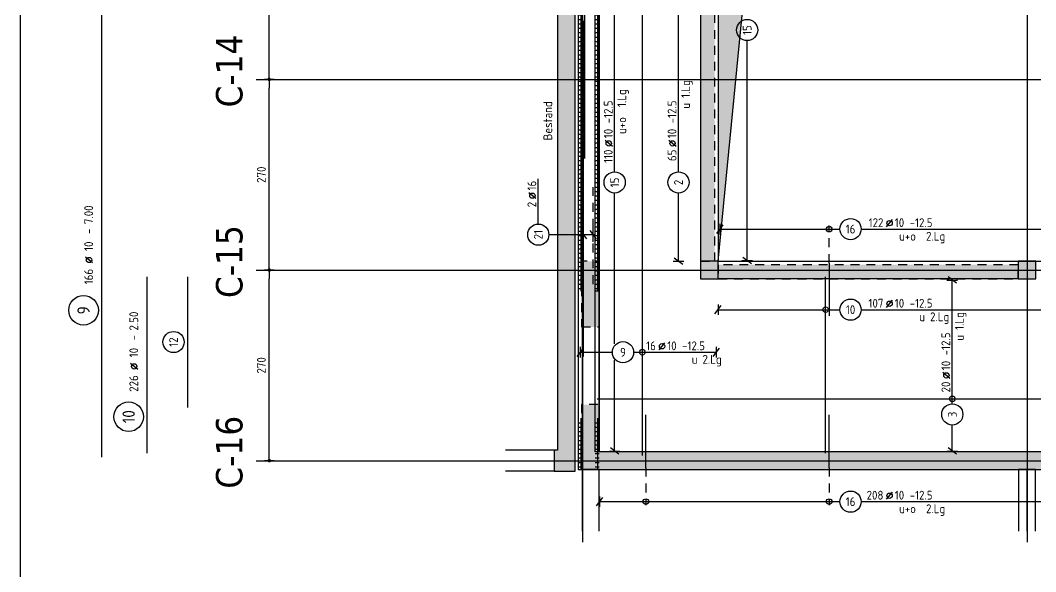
# Model space of a CAD drawing. Extents: x -3 to 123, y 0 to 106.
# Drawn here: x 15.63 to 30.01, y 42.26 to 50.07 of the extents above; entities that cross this region are included whole.
import ezdxf
from ezdxf.enums import TextEntityAlignment as Align

# ---------------------------------------------------------------- set-up
doc = ezdxf.new("R2010")
doc.units = 0
doc.header["$LTSCALE"] = 0.5
doc.header["$MEASUREMENT"] = 0
doc.header["$PDMODE"] = 2
for name, pattern in [('AUSGEZOGEN', [1000.01, 1000, 0.01]), ('HIDDEN', [0.375, 0.25, -0.125]), ('VERDECKT', [0.375, 0.25, -0.125])]:
    doc.linetypes.add(name, pattern=pattern)
doc.layers.get('0').update_dxf_attribs({"linetype": 'CONTINUOUS'})
doc.layers.get('Defpoints').update_dxf_attribs({"linetype": 'CONTINUOUS'})
for name, color, linetype in [('0_H05', 11, 'CONTINUOUS'), ('0_H10', 13, 'CONTINUOUS'), ('ACHSEN', 7, 'CONTINUOUS'), ('BESTAND', 7, 'CONTINUOUS'), ('BETON', 7, 'CONTINUOUS'), ('Brüstung', 7, 'CONTINUOUS'), ('Decke', 7, 'CONTINUOUS'), ('Decke Lignatur', 21, 'CONTINUOUS'), ('DRUEBER', 7, 'CONTINUOUS'), ('Fertigteil', 7, 'CONTINUOUS'), ('HOLZ-ANS', 21, 'CONTINUOUS'), ('MASSE', 7, 'CONTINUOUS'), ('RND', 7, 'CONTINUOUS'), ('SCHATTEN', 253, 'CONTINUOUS'), ('UZ', 7, 'CONTINUOUS')]:
    doc.layers.add(name, color=color, linetype=linetype)
doc.layers.add('ANSICHTSFENSTER', color=7, linetype='CONTINUOUS', plot=False)
doc.styles.add('HELV', font='tahoma.ttf')
doc.styles.add('TXT', font='isocp.shx')
doc.dimstyles.new('DOT_I', dxfattribs={"dimscale": 0.5, "dimtxt": 0.25, "dimasz": 0.25, "dimexe": 0.1, "dimexo": 0.3, "dimgap": 0.1, "dimtad": 1, "dimdec": 3, "dimzin": 3, "dimtxsty": 'TXT', "dimblk": 'DOT', "dimblk1": 'DOT', "dimblk2": 'DOT', "dimsah": 1, "dimcen": 0.1, "dimse1": 1, "dimse2": 1, "dimazin": 0, "dimtfac": 1, "dimtdec": 4, "dimtix": 1, "dimtmove": 2, "dimatfit": 3, "dimldrblk": 'DOT', "dimfxl": 0.7, "dimfxlon": 1, "dimtvp": 1, "dimtolj": 1, "dimtzin": 0, "dimarcsym": 0})

# ---------------------------------------------------------------- blocks, each defined once
blk = doc.blocks.new('Bestand 1.OG')
at = {"color": 0, "linetype": 'ByBlock'}
for p, q in [((-3.95, -6.65), (-3.95, -8.99)), ((-3.7, -6.65), (-3.7, -8.99)), ((-0.4, -16.05), (-1.089, -16.05)), ((-0.4, -16.35), (-1.089, -16.35))]:
    blk.add_line(p, q, dxfattribs=at)
for points in [[(-4.3, -2.85), (-3.7, -2.85), (-3.7, -6.65), (-3.95, -6.65), (-3.95, -3.1), (-4.3, -3.1)], [(-0.1, -16.35), (-0.1, -8.99), (-3.95, -8.99), (-3.95, -9.24), (-0.35, -9.24), (-0.35, -16.05), (-0.4, -16.05), (-0.4, -16.35)]]:
    blk.add_lwpolyline(points, close=True, dxfattribs=at)
at = {"layer": 'BESTAND', "color": 11, "linetype": 'AUSGEZOGEN'}
for points in [[(-4.3, -3.1), (-4.3, -2.85), (-3.95, -3.1), (-3.7, -2.85)], [(-3.95, -3.1), (-3.7, -2.85), (-3.95, -6.65), (-3.7, -6.65)], [(-3.95, -8.99), (-3.95, -9.24), (-0.1, -8.99), (-0.35, -9.24)], [(-0.1, -8.99), (-0.35, -9.24), (-0.1, -16.35), (-0.35, -16.05)], [(-0.1, -16.35), (-0.35, -16.05), (-0.4, -16.35), (-0.4, -16.05)]]:
    blk.add_solid(points, dxfattribs=at)
blk = doc.blocks.new('DOT')
at = {"color": 0, "linetype": 'ByBlock'}
for p, q in [((0, 0), (-1, 0)), ((0, 0.54), (0, -0.54))]:
    blk.add_line(p, q, dxfattribs=at)
at = {"color": 0, "linetype": 'ByBlock', "const_width": 0.2}
blk.add_lwpolyline([(-0.1, 0, 1), (0.1, 0, 1)], format="xyb", close=True, dxfattribs=at)
blk = doc.blocks.new('*D22')
at = {"layer": 'Defpoints', "color": 0, "linetype": 'AUSGEZOGEN', "transparency": 16777216}
for p in [(-4.435, -13.5), (-4.435, -13.5), (-4.435, -16.2)]:
    blk.add_point(p, dxfattribs=at)
at = {"layer": 'MASSE', "color": 0, "linetype": 'AUSGEZOGEN', "lineweight": -2, "transparency": 16777216}
blk.add_line((-4.435, -16.075), (-4.435, -13.625), dxfattribs=at)
at = {"layer": 'MASSE', "color": 0, "linetype": 'AUSGEZOGEN', "lineweight": -2, "transparency": 16777216, "xscale": 0.125, "yscale": 0.125, "zscale": 0.125}
for p, rotation in [((-4.435, -13.5), 90), ((-4.435, -16.2), 270)]:
    blk.add_blockref('DOT', p, dxfattribs=dict(at, rotation=rotation))
at = {"layer": 'MASSE', "color": 0, "linetype": 'AUSGEZOGEN', "transparency": 16777216, "insert": (-4.547, -14.85), "char_height": 0.125, "attachment_point": 5, "rotation": 90, "style": 'TXT'}
blk.add_mtext('\\A1;270', dxfattribs=at)
blk = doc.blocks.new('*D23')
at = {"layer": 'Defpoints', "color": 0, "linetype": 'AUSGEZOGEN', "transparency": 16777216}
for p in [(-4.435, -10.8), (-4.435, -10.8), (-4.435, -13.5)]:
    blk.add_point(p, dxfattribs=at)
at = {"layer": 'MASSE', "color": 0, "linetype": 'AUSGEZOGEN', "lineweight": -2, "transparency": 16777216}
blk.add_line((-4.435, -13.375), (-4.435, -10.925), dxfattribs=at)
at = {"layer": 'MASSE', "color": 0, "linetype": 'AUSGEZOGEN', "lineweight": -2, "transparency": 16777216, "xscale": 0.125, "yscale": 0.125, "zscale": 0.125}
for p, rotation in [((-4.435, -10.8), 90), ((-4.435, -13.5), 270)]:
    blk.add_blockref('DOT', p, dxfattribs=dict(at, rotation=rotation))
at = {"layer": 'MASSE', "color": 0, "linetype": 'AUSGEZOGEN', "transparency": 16777216, "insert": (-4.547, -12.15), "char_height": 0.125, "attachment_point": 5, "rotation": 90, "style": 'TXT'}
blk.add_mtext('\\A1;270', dxfattribs=at)
blk = doc.blocks.new('*D24')
at = {"layer": 'Defpoints', "color": 0, "linetype": 'AUSGEZOGEN', "transparency": 16777216}
for p in [(-4.435, -8.1), (-4.435, -8.1), (-4.435, -10.8)]:
    blk.add_point(p, dxfattribs=at)
at = {"layer": 'MASSE', "color": 0, "linetype": 'AUSGEZOGEN', "lineweight": -2, "transparency": 16777216}
blk.add_line((-4.435, -10.675), (-4.435, -8.225), dxfattribs=at)
at = {"layer": 'MASSE', "color": 0, "linetype": 'AUSGEZOGEN', "lineweight": -2, "transparency": 16777216, "xscale": 0.125, "yscale": 0.125, "zscale": 0.125}
for p, rotation in [((-4.435, -8.1), 90), ((-4.435, -10.8), 270)]:
    blk.add_blockref('DOT', p, dxfattribs=dict(at, rotation=rotation))
at = {"layer": 'MASSE', "color": 0, "linetype": 'AUSGEZOGEN', "transparency": 16777216, "insert": (-4.547, -9.45), "char_height": 0.125, "attachment_point": 5, "rotation": 90, "style": 'TXT'}
blk.add_mtext('\\A1;270', dxfattribs=at)
blk = doc.blocks.new('Beton 1.OG-Brüstung')
at = {"color": 0, "linetype": 'ByBlock'}
for points in [[(1.062, 2.95), (1.262, 2.95), (1.262, 10.8), (1.062, 10.8)], [(1.312, 2.7), (5.562, 2.7), (5.562, 2.9), (1.312, 2.9)]]:
    blk.add_lwpolyline(points, close=True, dxfattribs=at)
blk = doc.blocks.new('Beton 2.OG')
at = {"color": 0, "linetype": 'ByBlock', "flags": 128}
for points in [[(0.05, 2.02), (0.3, 2.02), (0.3, 2.95), (0.05, 2.95)], [(1.735, 2.7), (1.985, 2.7), (1.985, 2.95), (1.735, 2.95)], [(6.235, 2.7), (6.485, 2.7), (6.485, 2.95), (6.235, 2.95)], [(7.26, 0.25), (0.3, 0.25), (0.3, 0.92), (0.05, 0.92), (0.05, 0.25), (0.06, 0.25), (0.06, 0), (7.26, 0)]]:
    blk.add_lwpolyline(points, close=True, dxfattribs=at)
blk = doc.blocks.new('Beton 1.OG')
at = {"color": 0, "linetype": 'ByBlock', "flags": 128}
for points in [[(7.26, 0.25), (0.3, 0.25), (0.3, 7.345), (0, 7.345), (0, 0), (7.26, 0)], [(1.735, 2.7), (1.985, 2.7), (1.985, 2.95), (1.735, 2.95)], [(6.235, 2.7), (6.485, 2.7), (6.485, 2.95), (6.235, 2.95)]]:
    blk.add_lwpolyline(points, close=True, dxfattribs=at)
blk = doc.blocks.new('lei_gre')
at = {"layer": 'RND', "color": 7, "linetype": 'Continuous'}
for p, q in [((-0.09, -0.12), (0.09, 0.12)), ((0, 0.15), (0, -0.15))]:
    blk.add_line(p, q, dxfattribs=at)
blk = doc.blocks.new('RND_LEI')
at = {"layer": 'RND', "color": 7, "linetype": 'Continuous'}
blk.add_line((1.022, 0.066), (1.19, 0.27), dxfattribs=at)
for centre, radius in [((0, 0), 0.3), ((1.106, 0.168), 0.075)]:
    blk.add_circle(centre, radius, dxfattribs=at)
at = {"layer": 'RND', "color": 7, "linetype": 'Continuous', "style": 'TXT'}
blk.add_attdef('ANZ', text='', height=0.25, dxfattribs=at).set_placement((0.931, 0.057), align=Align.RIGHT)
for tag, p in [('DUM', (1.253, 0.057)), ('ABSTD', (1.674, 0.057)), ('POSTXT', (0.374, -0.327))]:
    blk.add_attdef(tag, p, '', height=0.25, dxfattribs=at)
blk.add_attdef('POSL', text='', height=0.25, dxfattribs=at).set_placement((0, 0), align=Align.MIDDLE)
blk = doc.blocks.new('RND_AUSZ')
at = {"layer": 'RND', "color": 7, "linetype": 'Continuous'}
blk.add_line((1.341, 0.262), (1.509, 0.466), dxfattribs=at)
at = {"layer": 'RND', "color": 1, "linetype": 'Continuous'}
blk.add_circle((0, 0.52), 0.42, dxfattribs=at)
at = {"layer": 'RND', "color": 7, "linetype": 'Continuous'}
blk.add_circle((1.425, 0.364), 0.075, dxfattribs=at)
at = {"layer": 'RND', "color": 7, "linetype": 'Continuous', "style": 'TXT'}
blk.add_text('-', height=0.25, dxfattribs=at).set_placement((2.163, 0.25))
at = {"layer": 'RND', "color": 1, "linetype": 'Continuous', "style": 'TXT'}
blk.add_attdef('POS', text='', height=0.35, dxfattribs=at).set_placement((0, 0.52), align=Align.MIDDLE)
at = {"layer": 'RND', "color": 7, "linetype": 'Continuous', "style": 'TXT'}
for tag, p in [('WIEOFT', (-0.536, 0.25)), ('STK', (1.174, 0.25))]:
    blk.add_attdef(tag, text='', height=0.25, dxfattribs=at).set_placement(p, align=Align.RIGHT)
for tag, p in [('DS', (1.683, 0.25)), ('LANG', (2.441, 0.25)), ('TEXT', (3.669, 0.25))]:
    blk.add_attdef(tag, p, '', height=0.25, dxfattribs=at)
blk = doc.blocks.new('RND_HIN')
at = {"layer": 'RND', "color": 7, "linetype": 'Continuous'}
blk.add_circle((0, 0), 0.3, dxfattribs=at)
at = {"layer": 'RND', "color": 7, "linetype": 'Continuous', "style": 'TXT'}
blk.add_attdef('POSI', text='', height=0.25, dxfattribs=at).set_placement((0, 0), align=Align.MIDDLE)
blk = doc.blocks.new('106486')
at = {"layer": 'RND', "color": 1, "linetype": 'HIDDEN'}
for points in [[(-0.7, 0), (-0.1, 0)], [(0.1, 0), (0.7, 0)]]:
    blk.add_lwpolyline(points, dxfattribs=at)
at = {"layer": 'RND', "color": 1, "linetype": 'AUSGEZOGEN'}
blk.add_lwpolyline([(-0.1, 0), (0.1, 0)], dxfattribs=at)
blk = doc.blocks.new('Achsen EG')
at = {"color": 0, "linetype": 'ByBlock', "lineweight": -2}
for p, q in [((0, 1.994), (0, -17.354)), ((6.3, 1.994), (6.3, -17.354)), ((-4.623, -10.8), (28.285, -10.8)), ((-4.623, -13.5), (28.285, -13.5)), ((-4.623, -16.2), (28.285, -16.2))]:
    blk.add_line(p, q, dxfattribs=at)
at = {"layer": 'ACHSEN', "color": 6, "linetype": 'AUSGEZOGEN', "style": 'HELV'}
for s, p in [('C-14', (-4.815, -11.196)), ('C-15', (-4.815, -13.896)), ('C-16', (-4.815, -16.596))]:
    blk.add_text(s, height=0.375, rotation=90, dxfattribs=at).set_placement(p)
at = {"layer": 'MASSE', "color": 7, "linetype": 'AUSGEZOGEN'}
for base, p1, p2, picture, middle in [((-4.435, -8.1), (-4.435, -10.8), (-4.435, -8.1), '*D24', (-4.547, -9.45)), ((-4.435, -10.8), (-4.435, -13.5), (-4.435, -10.8), '*D23', (-4.547, -12.15)), ((-4.435, -13.5), (-4.435, -16.2), (-4.435, -13.5), '*D22', (-4.547, -14.85))]:
    dim = blk.add_linear_dim(base=base, p1=p1, p2=p2, angle=90, dimstyle='DOT_I', override={"dimdec": 0, "dimlfac": 100}, dxfattribs=at)
    dim.commit()
    dim.dimension.update_dxf_attribs({"geometry": picture, "text_midpoint": middle})

msp = doc.modelspace()

# ---------------------------------------------------------------- hatches: boundary and pattern name
at = {"layer": '0_H05', "linetype": 'AUSGEZOGEN'}
h = msp.add_hatch(color=11, dxfattribs=at)
h.paths.add_polyline_path([(49.441, 53.392), (49.691, 53.392), (49.691, 54.442), (49.441, 54.442)])
h.paths.add_polyline_path([(49.441, 49.882), (49.691, 49.882), (49.691, 50.932), (49.441, 50.932)])
h.paths.add_polyline_path([(25.266, 46.662), (25.466, 46.662), (25.466, 54.512), (25.266, 54.512)])
h.paths.add_polyline_path([(25.516, 54.562), (29.766, 54.562), (29.766, 54.762), (25.516, 54.762)])
h.paths.add_polyline_path([(25.516, 46.412), (29.766, 46.412), (29.766, 46.612), (25.516, 46.612)])
h.paths.add_polyline_path([(44.566, 44.147), (44.816, 44.147), (44.816, 45.247), (44.566, 45.247)])
h.paths.add_polyline_path([(23.581, 56.982), (23.581, 57.182), (19.931, 57.182), (19.931, 56.982)])
edge = h.paths.add_edge_path(flags=16)
edge.add_line((21.581, 57.182), (21.581, 56.982))
at = {"layer": '0_H10', "linetype": 'AUSGEZOGEN'}
h = msp.add_hatch(color=256, dxfattribs=at)
h.paths.add_polyline_path([(40.816, 57.462), (32.466, 57.462), (32.466, 57.212), (40.816, 57.212)])
h.paths.add_polyline_path([(49.691, 57.212), (49.691, 57.462), (49.351, 57.462), (49.351, 57.212)])
h.paths.add_polyline_path([(43.516, 55.962), (43.516, 57.212), (48.216, 57.212), (48.216, 57.462), (42.491, 57.462), (42.491, 57.212), (43.266, 57.212), (43.266, 55.962)])
h.paths.add_polyline_path([(49.441, 49.882), (49.441, 43.962), (46.866, 43.962), (46.866, 45.912), (44.566, 45.912), (44.566, 45.247), (44.816, 45.247), (44.816, 45.662), (46.616, 45.662), (46.616, 43.962), (44.816, 43.962), (44.816, 44.147), (44.566, 44.147), (44.566, 43.962), (43.516, 43.962), (43.516, 44.147), (43.266, 44.147), (43.266, 43.962), (42.491, 43.962), (42.491, 43.712), (49.691, 43.712), (49.691, 49.882)])
h.paths.add_polyline_path([(49.441, 53.392), (49.441, 50.932), (49.691, 50.932), (49.691, 53.392)])
h.paths.add_polyline_path([(49.691, 54.442), (49.691, 54.762), (43.516, 54.762), (43.516, 54.862), (43.266, 54.862), (43.266, 54.412), (43.516, 54.412), (43.516, 54.512), (49.441, 54.512), (49.441, 54.442)])
h.paths.add_polyline_path([(51.586, 46.387), (51.836, 46.387), (51.836, 54.787), (51.586, 54.787)])
h.paths.add_polyline_path([(43.516, 50.882), (43.266, 50.882), (43.266, 53.402), (43.516, 53.402)])
h.paths.add_polyline_path([(30.791, 57.462), (23.591, 57.462), (23.591, 57.182), (23.581, 57.182), (23.581, 56.537), (23.831, 56.537), (23.831, 57.212), (30.791, 57.212)])
h.paths.add_polyline_path([(30.791, 43.962), (23.831, 43.962), (23.831, 44.632), (23.581, 44.632), (23.581, 43.962), (23.591, 43.962), (23.591, 43.712), (30.791, 43.712)])
h.paths.add_polyline_path([(43.516, 47.497), (43.266, 47.497), (43.266, 49.872), (43.516, 49.872)], flags=17)
h.paths.add_polyline_path([(40.816, 43.962), (32.466, 43.962), (32.466, 43.712), (40.816, 43.712)])
h.paths.add_polyline_path([(25.266, 54.512), (25.516, 54.512), (25.516, 54.762), (25.266, 54.762)])
h.paths.add_polyline_path([(29.766, 54.512), (30.016, 54.512), (30.016, 54.762), (29.766, 54.762)])
h.paths.add_polyline_path([(40.566, 54.512), (40.816, 54.512), (40.816, 54.762), (40.566, 54.762)])
h.paths.add_polyline_path([(32.466, 54.512), (32.716, 54.512), (32.716, 54.762), (32.466, 54.762)])
h.paths.add_polyline_path([(25.266, 46.412), (25.516, 46.412), (25.516, 46.662), (25.266, 46.662)])
h.paths.add_polyline_path([(29.766, 46.412), (30.016, 46.412), (30.016, 46.662), (29.766, 46.662)])
h.paths.add_polyline_path([(40.566, 46.412), (40.816, 46.412), (40.816, 46.662), (40.566, 46.662)])
h.paths.add_polyline_path([(32.466, 46.412), (32.716, 46.412), (32.716, 46.662), (32.466, 46.662)])
h.paths.add_polyline_path([(23.581, 45.732), (23.831, 45.732), (23.831, 46.662), (23.581, 46.662)])
h.paths.add_polyline_path([(23.581, 54.512), (23.831, 54.512), (23.831, 55.437), (23.581, 55.437)])
at = {"layer": 'MASSE', "linetype": 'AUSGEZOGEN'}
h = msp.add_hatch(dxfattribs=at)
h.set_pattern_fill('ANSI37', color=9, scale=0.5, angle=45, style=0, double=1)
h.set_pattern_definition([(90, (-800.24, 2.275), (-0.0625, 0), []), (180, (-800.24, 2.275), (-7e-18, -0.0625), [])])
h.paths.add_polyline_path([(23.531, 51.087), (23.591, 51.087), (23.591, 46.237), (23.531, 46.237)])
h = msp.add_hatch(dxfattribs=at)
h.set_pattern_fill('ANSI37', color=9, scale=0.5, angle=45, style=0, double=1)
h.set_pattern_definition([(90, (-800, 2.275), (-0.0625, 0), []), (180, (-800, 2.275), (-7e-18, -0.0625), [])])
h.paths.add_polyline_path([(23.771, 51.087), (23.831, 51.087), (23.831, 46.237), (23.771, 46.237)])
h = msp.add_hatch(dxfattribs=at)
h.set_pattern_fill('ANSI37', color=9, scale=0.5, angle=45, style=0, double=1)
h.set_pattern_definition([(90, (-800.05, -2e-13), (-0.0625, 0), []), (180, (-800.05, -2e-13), (-7e-18, -0.0625), [])])
h.paths.add_polyline_path([(23.591, 44.437), (23.531, 44.437), (23.531, 43.712), (23.591, 43.712)])
h = msp.add_hatch(dxfattribs=at)
h.set_pattern_fill('ANSI37', color=9, scale=0.5, angle=45, style=0, double=1)
h.set_pattern_definition([(90, (-800, -2e-13), (-0.0625, 0), []), (180, (-800, -2e-13), (-7e-18, -0.0625), [])])
h.paths.add_polyline_path([(23.771, 44.437), (23.831, 44.437), (23.831, 43.712), (23.771, 43.712)])
at = {"layer": 'SCHATTEN', "linetype": 'AUSGEZOGEN'}
h = msp.add_hatch(color=15, dxfattribs=at)
h.paths.add_polyline_path([(32.166, 54.512), (32.166, 54.482), (32.466, 54.482), (32.466, 54.128), (40.566, 54.512)])
h.paths.add_polyline_path([(30.316, 54.482), (30.316, 54.512), (25.516, 54.512), (25.516, 46.662), (26.216, 53.832), (30.016, 54.012), (30.016, 54.482)])

# ---------------------------------------------------------------- linework, layer by layer
at = {"layer": 'ANSICHTSFENSTER', "color": 2, "linetype": 'AUSGEZOGEN'}
msp.add_lwpolyline([(15.629, 22.053), (84.8, 22.053), (84.8, 63.603), (15.629, 63.603)], close=True, dxfattribs=at)
at = {"layer": 'Decke', "linetype": 'Continuous'}
for points in [[(23.531, 43.712), (49.691, 43.712), (49.691, 57.462), (23.591, 57.462), (23.591, 57.182), (19.931, 57.182), (19.931, 51.087), (23.531, 51.087)], [(25.516, 46.662), (40.566, 46.662), (40.566, 54.512), (25.516, 54.512)]]:
    msp.add_lwpolyline(points, close=True, dxfattribs=at)
at = {"layer": 'Decke Lignatur', "linetype": 'AUSGEZOGEN'}
msp.add_lwpolyline([(23.591, 42.837), (23.591, 43.712), (29.891, 43.712), (29.891, 42.837)], dxfattribs=at)
at = {"layer": 'Decke Lignatur'}
msp.add_lwpolyline([(29.891, 42.837), (29.891, 43.712), (32.711, 43.712), (32.711, 42.837)], dxfattribs=at)
at = {"layer": 'Fertigteil', "color": 7, "linetype": 'AUSGEZOGEN'}
for points in [[(23.591, 51.087), (23.531, 51.087), (23.531, 43.712), (23.591, 43.712)], [(23.771, 51.087), (23.831, 51.087), (23.831, 43.962), (23.771, 43.962)], [(23.771, 51.087), (23.831, 51.087), (23.831, 46.237), (23.771, 46.237)]]:
    msp.add_lwpolyline(points, close=True, dxfattribs=at)
at = {"layer": 'HOLZ-ANS'}
for points in [[(23.831, 42.837), (23.831, 43.712), (23.591, 43.712), (23.591, 42.837)], [(30.011, 42.837), (30.011, 43.712), (29.771, 43.712), (29.771, 42.837)]]:
    msp.add_lwpolyline(points, dxfattribs=at)
at = {"layer": 'RND', "color": 7, "linetype": 'AUSGEZOGEN'}
for p, q in [((24.953, 47.928), (24.953, 54.512)), ((24.049, 47.928), (24.049, 51.986)), ((25.926, 46.672), (25.926, 49.787)), ((22.967, 47.188), (22.967, 47.828)), ((24.049, 45.493), (24.049, 47.628)), ((24.953, 46.661), (24.953, 47.628)), ((25.54, 47.117), (27.241, 47.117)), ((27.541, 47.117), (40.534, 47.117)), ((28.832, 44.642), (28.832, 46.396)), ((25.513, 45.976), (27.241, 45.976)), ((27.541, 45.976), (38.763, 45.976)), ((23.562, 45.373), (24.017, 45.373)), ((24.317, 45.373), (25.488, 45.373)), ((24.049, 43.973), (24.049, 45.263)), ((28.832, 43.972), (28.832, 44.342)), ((23.836, 43.257), (27.241, 43.257)), ((27.541, 43.257), (36.811, 43.257))]:
    msp.add_line(p, q, dxfattribs=at)
at = {"layer": 'RND', "color": 102, "linetype": 'AUSGEZOGEN'}
msp.add_line((23.757, 47.038), (23.117, 47.038), dxfattribs=at)
at = {"layer": 'RND', "color": 102, "linetype": 'VERDECKT'}
for p, q in [((27.088, 46.637), (27.088, 47.167)), ((24.491, 43.737), (24.491, 43.207)), ((27.088, 43.737), (27.088, 43.207))]:
    msp.add_line(p, q, dxfattribs=at)
at = {"layer": 'RND', "color": 1, "linetype": 'AUSGEZOGEN'}
for points in [[(23.627, 48.115), (23.627, 58.865)], [(16.785, 43.887), (16.785, 50.887)], [(24.441, 43.912), (24.441, 50.912)], [(23.607, 45.315), (23.607, 50.065)], [(27.088, 46.637), (27.088, 45.887)], [(17.424, 43.942), (17.424, 46.442)], [(18, 44.592), (18, 46.442)], [(27.038, 43.942), (27.038, 46.442)], [(23.801, 44.713), (32.301, 44.713)], [(24.491, 43.737), (24.491, 44.487)], [(27.088, 43.737), (27.088, 44.487)]]:
    msp.add_lwpolyline(points, dxfattribs=at)
at = {"layer": 'RND', "color": 7, "linetype": 'AUSGEZOGEN', "const_width": 0.008}
for points in [[(27.084, 46.637, -1), (27.092, 46.637, -1)], [(24.487, 43.737, 1), (24.495, 43.737, 1)], [(27.084, 43.737, 1), (27.092, 43.737, 1)]]:
    msp.add_lwpolyline(points, format="xyb", close=True, dxfattribs=at)
at = {"layer": 'RND', "color": 7, "linetype": 'AUSGEZOGEN'}
for centre in [(27.088, 47.117), (27.038, 45.976), (24.441, 45.373), (28.832, 44.713), (24.491, 43.257), (27.088, 43.257)]:
    msp.add_circle(centre, 0.04, dxfattribs=at)
at = {"layer": 'SCHATTEN', "color": 15, "linetype": 'AUSGEZOGEN'}
msp.add_lwpolyline([(25.516, 54.512), (25.516, 46.662), (26.216, 53.832), (30.016, 54.012)], dxfattribs=at)
at = {"layer": 'UZ', "color": 7, "linetype": 'AUSGEZOGEN'}
for p, q in [((25.266, 54.512), (25.266, 46.662)), ((29.766, 46.412), (25.516, 46.412))]:
    msp.add_line(p, q, dxfattribs=at)

# ---------------------------------------------------------------- block references
at = {"layer": 'ACHSEN', "color": 140, "linetype": 'AUSGEZOGEN'}
msp.add_blockref('Achsen EG', (23.591, 60.037), dxfattribs=at)
msp.add_blockref('Achsen EG', (23.591, 60.037), dxfattribs=at)
at = {"layer": 'BESTAND', "color": 8, "linetype": 'AUSGEZOGEN'}
msp.add_blockref('Bestand 1.OG', (23.591, 60.037), dxfattribs=at)
at = {"layer": 'BETON', "color": 6, "linetype": 'AUSGEZOGEN'}
msp.add_blockref('Beton 1.OG', (23.531, 43.712), dxfattribs=at)
at = {"layer": 'Brüstung', "color": 9, "linetype": 'HIDDEN'}
msp.add_blockref('Beton 1.OG-Brüstung', (24.204, 43.712), dxfattribs=at)
at = {"layer": 'DRUEBER', "color": 7, "linetype": 'HIDDEN'}
msp.add_blockref('Beton 2.OG', (23.531, 43.712), dxfattribs=at)
at = {"layer": 'RND', "color": 7, "linetype": 'AUSGEZOGEN', "xscale": 0.5, "yscale": 0.5, "zscale": 0.5, "rotation": 90}
for name, p, values in [('RND_LEI', (25.926, 49.937), {'POSL': '15', 'DUM': '10', 'ANZ': '64', 'ABSTD': '-12.5', 'POSTXT': '       u+o  1.Lg'}), ('RND_LEI', (24.953, 47.778), {'POSL': '2', 'DUM': '10', 'ANZ': '65', 'ABSTD': '-12.5', 'POSTXT': '            u 1.Lg'}), ('RND_LEI', (24.049, 47.778), {'POSL': '15', 'DUM': '10', 'ANZ': '110', 'ABSTD': '-12.5', 'POSTXT': '       u+o  1.Lg'}), ('RND_LEI', (22.967, 47.038), {'POSL': '21', 'DUM': '16', 'ANZ': '2'}), ('RND_AUSZ', (17.424, 44.46), {'POS': '10', 'STK': '226', 'DS': '10', 'LANG': '2.50'}), ('RND_LEI', (28.832, 44.492), {'POSL': '3', 'DUM': '10', 'ANZ': '20', 'ABSTD': '-12.5', 'POSTXT': '            u 1.Lg'}), ('RND_HIN', (17.8, 45.517), {'POSI': '12'})]:
    msp.add_blockref(name, p, dxfattribs=at).add_auto_attribs(values)
at = {"layer": 'RND', "color": 1, "linetype": 'AUSGEZOGEN', "rotation": 90}
msp.add_blockref('106486', (23.743, 47.038), dxfattribs=at)
at = {"layer": 'RND', "color": 1, "linetype": 'AUSGEZOGEN', "xscale": 0.5, "yscale": 0.5, "zscale": 0.5, "rotation": 90}
msp.add_blockref('RND_AUSZ', (16.785, 45.967), dxfattribs=at).add_auto_attribs({'POS': '9', 'STK': '166', 'DS': '10', 'LANG': '7.00'})
at = {"layer": 'RND', "color": 7, "linetype": 'AUSGEZOGEN', "xscale": 0.5, "yscale": 0.5, "zscale": 0.5}
for p in [(25.54, 47.117), (25.513, 45.976), (23.562, 45.373), (25.488, 45.373), (23.836, 43.257)]:
    msp.add_blockref('lei_gre', p, dxfattribs=at)
for p, values in [((27.391, 47.117), {'POSL': '16', 'DUM': '10', 'ANZ': '122', 'ABSTD': '-12.5', 'POSTXT': '       u+o  2.Lg'}), ((27.391, 45.976), {'POSL': '10', 'DUM': '10', 'ANZ': '107', 'ABSTD': '-12.5', 'POSTXT': '           u 2.Lg'}), ((24.167, 45.373), {'POSL': '9', 'DUM': '10', 'ANZ': '16', 'ABSTD': '-12.5', 'POSTXT': '           u 2.Lg'}), ((27.391, 43.257), {'POSL': '16', 'DUM': '10', 'ANZ': '208', 'ABSTD': '-12.5', 'POSTXT': '       u+o  2.Lg'})]:
    msp.add_blockref('RND_LEI', p, dxfattribs=at).add_auto_attribs(values)
at = {"layer": 'RND', "color": 7, "linetype": 'AUSGEZOGEN', "yscale": 0.5, "zscale": 0.5}
for p, xscale, rotation in [((23.607, 47.038), -0.5, 180), ((23.743, 47.038), -0.5, 180), ((24.953, 46.661), 0.5, 90), ((25.926, 46.672), 0.5, 90), ((28.832, 46.396), 0.5, 90), ((24.049, 43.973), 0.5, 90), ((28.832, 43.972), 0.5, 90)]:
    msp.add_blockref('lei_gre', p, dxfattribs=dict(at, xscale=xscale, rotation=rotation))

# ---------------------------------------------------------------- texts
at = {"layer": 'BESTAND', "color": 8, "linetype": 'AUSGEZOGEN', "style": 'TXT'}
msp.add_text('Bestand', height=0.125, rotation=90, dxfattribs=at).set_placement((23.164, 48.374))

doc.saveas('drawing.dxf')
